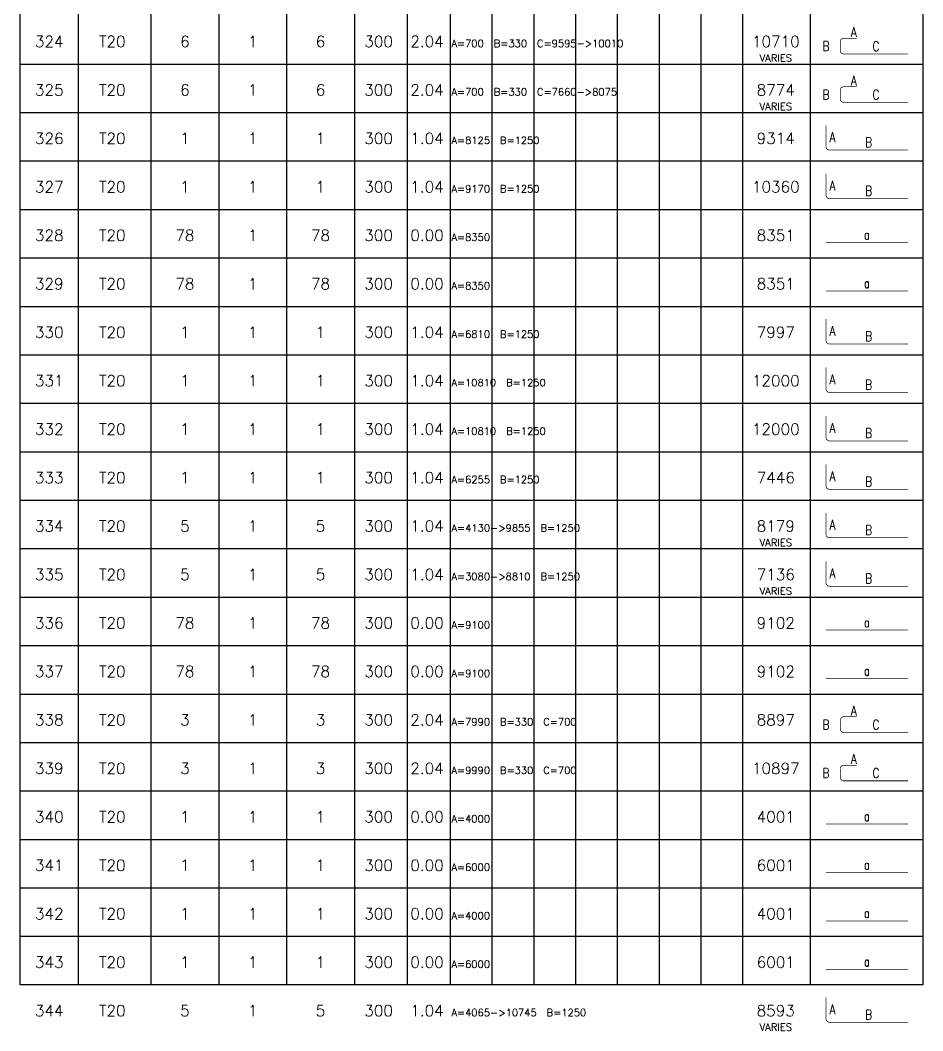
# Model space of a CAD drawing. Extents: x 660761725 to 1323371458, y 2734871439 to 5470067957.
# Drawn here: x 661894209 to 661898867, y 2734938224 to 2734943437 of the extents above; entities that cross this region are included whole.
import ezdxf
from ezdxf.enums import TextEntityAlignment as Align

# ---------------------------------------------------------------- set-up
doc = ezdxf.new("R2010")
doc.units = 0
for name, color, linetype in [('S-SCHEDULE', 140, 'Continuous'), ('S-SKETCH', 1, 'Continuous'), ('S-TEXT-SKETCH', 255, 'Continuous')]:
    doc.layers.add(name, color=color, linetype=linetype)
doc.styles.add('ROMANS', font='romans.shx')

# ---------------------------------------------------------------- blocks, each defined once
blk = doc.blocks.new('cadf_50')
at = {"color": 9}
for p, q in [((0, -202), (186.35, -202)), ((0, -212), (186.35, -212)), ((0, -222), (186.35, -222)), ((0, -232), (186.35, -232)), ((0, -242), (186.35, -242)), ((0, -252), (186.35, -252)), ((0, -262), (186.35, -262)), ((0, -272), (186.35, -272)), ((0, -282), (186.35, -282)), ((0, -292), (186.35, -292)), ((0, -302), (186.35, -302)), ((0, -312), (186.35, -312)), ((0, -322), (186.35, -322)), ((0, -332), (186.35, -332)), ((0, -342), (186.35, -342)), ((0, -352), (186.35, -352)), ((0, -362), (186.35, -362)), ((0, -372), (186.35, -372)), ((0, -382), (186.35, -382))]:
    blk.add_line(p, q, dxfattribs=at)
at = {"layer": 'S-SCHEDULE'}
for p, q in [((0, -392), (0, 0)), ((12, 0), (12, -392)), ((27, 0), (27, -392)), ((69, 0), (69, -392)), ((79.87, 0), (79.87, -392)), ((88.75, 0), (88.75, -392)), ((97.38, 0), (97.38, -392)), ((106.02, 0), (106.02, -392)), ((114.65, 0), (114.65, -392)), ((123.28, 0), (123.28, -392)), ((131.91, 0), (131.91, -392)), ((140.55, 0), (140.55, -392)), ((149.18, -392), (149.18, 0)), ((163.15, -392), (163.15, 0)), ((41, -11.45), (41, -392)), ((55, -11.45), (55, -392))]:
    blk.add_line(p, q, dxfattribs=at)
at = {"layer": 'S-SCHEDULE', "flags": 128}
blk.add_lwpolyline([(0, -392), (0, 0), (186.35, 0), (186.35, -392)], close=True, dxfattribs=at)
blk = doc.blocks.new('50-CFSHP38a')
at = {"layer": 'S-SKETCH', "const_width": 0.2}
blk.add_lwpolyline([(-15.35, 4.89), (-18.97, 4.89, 0.414214), (-20, 3.86), (-20, 1.53, 0.414214), (-18.97, 0.5), (-1, 0.5)], format="xyb", dxfattribs=at)
at = {"layer": 'S-TEXT-SKETCH', "style": 'ROMANS', "width": 0.8}
blk.add_attdef('A', text='', height=2, dxfattribs=at).set_placement((-15.35, 8), align=Align.TOP_RIGHT)
blk.add_attdef('B', text='', height=2, dxfattribs=at).set_placement((-25, 2.7), align=Align.MIDDLE_LEFT)
blk.add_attdef('C', text='', height=2, dxfattribs=at).set_placement((-9.98, 0.5), align=Align.BOTTOM_CENTER)
blk = doc.blocks.new('33-CFSHP37')
at = {"layer": 'S-SKETCH', "const_width": 0.2}
blk.add_lwpolyline([(-1, 1), (-22.96875, 1, -0.4142135624), (-24, 2.03125), (-24, 8)], format="xyb", dxfattribs=at)
at = {"layer": 'S-TEXT-SKETCH', "style": 'ROMANS', "width": 0.8}
blk.add_attdef('A', text='', height=2, dxfattribs=at).set_placement((-23, 6), align=Align.TOP_LEFT)
blk.add_attdef('B', text='', height=2, dxfattribs=at).set_placement((-11.984375, 1), align=Align.BOTTOM_CENTER)
blk = doc.blocks.new('1-CFSHP20')
at = {"layer": 'S-SKETCH', "const_width": 0.2}
blk.add_lwpolyline([(-24, 2), (-1, 2)], dxfattribs=at)
at = {"layer": 'S-TEXT-SKETCH', "linetype": 'ByBlock', "style": 'ROMANS', "width": 0.7}
blk.add_attdef('A', text='', height=2, dxfattribs=at).set_placement((-12.5, 2), align=Align.BOTTOM_CENTER)

msp = doc.modelspace()

# ---------------------------------------------------------------- block references
at = {"layer": 'S-SCHEDULE', "xscale": 25, "yscale": 25, "zscale": 25}
msp.add_blockref('cadf_50', (661894208.53235579, 2734948261), dxfattribs=at)
at = {"layer": 'S-SCHEDULE'}
ref = msp.add_blockref('50-CFSHP38a', (661898808.53235579, 2734943253.75), dxfattribs=dict(at, xscale=18.375, yscale=18.375, zscale=18.375))
ref.add_attrib('B', 'B', dxfattribs={"layer": 'S-TEXT-SKETCH', "color": 7, "height": 50, "style": 'ROMANS', "width": 0.8}).set_placement((661898349.15735579, 2734943303.31513214), align=Align.MIDDLE_LEFT)
ref.add_attrib('C', 'C', dxfattribs={"layer": 'S-TEXT-SKETCH', "color": 7, "height": 50, "style": 'ROMANS', "width": 0.8}).set_placement((661898625.06946516, 2734943262.9375), align=Align.BOTTOM_CENTER)
ref.add_attrib('A', 'A', dxfattribs={"layer": 'S-TEXT-SKETCH', "color": 7, "height": 50, "style": 'ROMANS', "width": 0.8}).set_placement((661898526.42611265, 2734943400.75), align=Align.TOP_RIGHT)
ref = msp.add_blockref('50-CFSHP38a', (661898808.53235579, 2734943003.75), dxfattribs=dict(at, xscale=18.375, yscale=18.375, zscale=18.375))
ref.add_attrib('B', 'B', dxfattribs={"layer": 'S-TEXT-SKETCH', "color": 7, "height": 50, "style": 'ROMANS', "width": 0.8}).set_placement((661898349.15735579, 2734943053.31513214), align=Align.MIDDLE_LEFT)
ref.add_attrib('C', 'C', dxfattribs={"layer": 'S-TEXT-SKETCH', "color": 7, "height": 50, "style": 'ROMANS', "width": 0.8}).set_placement((661898625.06946516, 2734943012.9375), align=Align.BOTTOM_CENTER)
ref.add_attrib('A', 'A', dxfattribs={"layer": 'S-TEXT-SKETCH', "color": 7, "height": 50, "style": 'ROMANS', "width": 0.8}).set_placement((661898526.42611265, 2734943150.75), align=Align.TOP_RIGHT)
ref = msp.add_blockref('33-CFSHP37', (661898808.53235579, 2734942748.48338318), dxfattribs=dict(at, xscale=18.375, yscale=18.375, zscale=18.375))
ref.add_attrib('A', 'A', dxfattribs={"layer": 'S-TEXT-SKETCH', "color": 7, "height": 50, "style": 'ROMANS', "width": 0.8}).set_placement((661898385.90735579, 2734942858.73338318), align=Align.TOP_LEFT)
ref.add_attrib('B', 'B', dxfattribs={"layer": 'S-TEXT-SKETCH', "color": 7, "height": 50, "style": 'ROMANS', "width": 0.8}).set_placement((661898588.31946516, 2734942766.85838318), align=Align.BOTTOM_CENTER)
ref = msp.add_blockref('33-CFSHP37', (661898808.53235579, 2734942498.48338318), dxfattribs=dict(at, xscale=18.375, yscale=18.375, zscale=18.375))
ref.add_attrib('A', 'A', dxfattribs={"layer": 'S-TEXT-SKETCH', "color": 7, "height": 50, "style": 'ROMANS', "width": 0.8}).set_placement((661898385.90735579, 2734942608.73338318), align=Align.TOP_LEFT)
ref.add_attrib('B', 'B', dxfattribs={"layer": 'S-TEXT-SKETCH', "color": 7, "height": 50, "style": 'ROMANS', "width": 0.8}).set_placement((661898588.31946516, 2734942516.85838318), align=Align.BOTTOM_CENTER)
ref = msp.add_blockref('1-CFSHP20', (661898808.53235579, 2734942253.75), dxfattribs=dict(at, xscale=18.375, yscale=18.375, zscale=18.375))
ref.add_attrib('A', 'a', dxfattribs={"layer": 'S-TEXT-SKETCH', "color": 7, "linetype": 'ByBlock', "height": 50, "style": 'ROMANS', "width": 0.7}).set_placement((661898578.84485579, 2734942290.5), align=Align.BOTTOM_CENTER)
ref = msp.add_blockref('1-CFSHP20', (661898808.53235579, 2734942003.75), dxfattribs=dict(at, xscale=18.375, yscale=18.375, zscale=18.375))
ref.add_attrib('A', 'a', dxfattribs={"layer": 'S-TEXT-SKETCH', "color": 7, "linetype": 'ByBlock', "height": 50, "style": 'ROMANS', "width": 0.7}).set_placement((661898578.84485579, 2734942040.5), align=Align.BOTTOM_CENTER)
ref = msp.add_blockref('33-CFSHP37', (661898808.53235579, 2734941748.48338318), dxfattribs=dict(at, xscale=18.375, yscale=18.375, zscale=18.375))
ref.add_attrib('A', 'A', dxfattribs={"layer": 'S-TEXT-SKETCH', "color": 7, "height": 50, "style": 'ROMANS', "width": 0.8}).set_placement((661898385.90735579, 2734941858.73338318), align=Align.TOP_LEFT)
ref.add_attrib('B', 'B', dxfattribs={"layer": 'S-TEXT-SKETCH', "color": 7, "height": 50, "style": 'ROMANS', "width": 0.8}).set_placement((661898588.31946516, 2734941766.85838318), align=Align.BOTTOM_CENTER)
ref = msp.add_blockref('33-CFSHP37', (661898808.53235579, 2734941498.48338318), dxfattribs=dict(at, xscale=18.375, yscale=18.375, zscale=18.375))
ref.add_attrib('A', 'A', dxfattribs={"layer": 'S-TEXT-SKETCH', "color": 7, "height": 50, "style": 'ROMANS', "width": 0.8}).set_placement((661898385.90735579, 2734941608.73338318), align=Align.TOP_LEFT)
ref.add_attrib('B', 'B', dxfattribs={"layer": 'S-TEXT-SKETCH', "color": 7, "height": 50, "style": 'ROMANS', "width": 0.8}).set_placement((661898588.31946516, 2734941516.85838318), align=Align.BOTTOM_CENTER)
ref = msp.add_blockref('33-CFSHP37', (661898808.53235579, 2734941248.48338318), dxfattribs=dict(at, xscale=18.375, yscale=18.375, zscale=18.375))
ref.add_attrib('A', 'A', dxfattribs={"layer": 'S-TEXT-SKETCH', "color": 7, "height": 50, "style": 'ROMANS', "width": 0.8}).set_placement((661898385.90735579, 2734941358.73338318), align=Align.TOP_LEFT)
ref.add_attrib('B', 'B', dxfattribs={"layer": 'S-TEXT-SKETCH', "color": 7, "height": 50, "style": 'ROMANS', "width": 0.8}).set_placement((661898588.31946516, 2734941266.85838318), align=Align.BOTTOM_CENTER)
ref = msp.add_blockref('33-CFSHP37', (661898808.53235579, 2734940998.48338318), dxfattribs=dict(at, xscale=18.375, yscale=18.375, zscale=18.375))
ref.add_attrib('A', 'A', dxfattribs={"layer": 'S-TEXT-SKETCH', "color": 7, "height": 50, "style": 'ROMANS', "width": 0.8}).set_placement((661898385.90735579, 2734941108.73338318), align=Align.TOP_LEFT)
ref.add_attrib('B', 'B', dxfattribs={"layer": 'S-TEXT-SKETCH', "color": 7, "height": 50, "style": 'ROMANS', "width": 0.8}).set_placement((661898588.31946516, 2734941016.85838318), align=Align.BOTTOM_CENTER)
ref = msp.add_blockref('33-CFSHP37', (661898808.53235579, 2734940748.48338318), dxfattribs=dict(at, xscale=18.375, yscale=18.375, zscale=18.375))
ref.add_attrib('A', 'A', dxfattribs={"layer": 'S-TEXT-SKETCH', "color": 7, "height": 50, "style": 'ROMANS', "width": 0.8}).set_placement((661898385.90735579, 2734940858.73338318), align=Align.TOP_LEFT)
ref.add_attrib('B', 'B', dxfattribs={"layer": 'S-TEXT-SKETCH', "color": 7, "height": 50, "style": 'ROMANS', "width": 0.8}).set_placement((661898588.31946516, 2734940766.85838318), align=Align.BOTTOM_CENTER)
ref = msp.add_blockref('33-CFSHP37', (661898808.53235579, 2734940498.48338318), dxfattribs=dict(at, xscale=18.375, yscale=18.375, zscale=18.375))
ref.add_attrib('A', 'A', dxfattribs={"layer": 'S-TEXT-SKETCH', "color": 7, "height": 50, "style": 'ROMANS', "width": 0.8}).set_placement((661898385.90735579, 2734940608.73338318), align=Align.TOP_LEFT)
ref.add_attrib('B', 'B', dxfattribs={"layer": 'S-TEXT-SKETCH', "color": 7, "height": 50, "style": 'ROMANS', "width": 0.8}).set_placement((661898588.31946516, 2734940516.85838318), align=Align.BOTTOM_CENTER)
ref = msp.add_blockref('1-CFSHP20', (661898808.53235579, 2734940253.75), dxfattribs=dict(at, xscale=18.375, yscale=18.375, zscale=18.375))
ref.add_attrib('A', 'a', dxfattribs={"layer": 'S-TEXT-SKETCH', "color": 7, "linetype": 'ByBlock', "height": 50, "style": 'ROMANS', "width": 0.7}).set_placement((661898578.84485579, 2734940290.5), align=Align.BOTTOM_CENTER)
ref = msp.add_blockref('1-CFSHP20', (661898808.53235579, 2734940003.75), dxfattribs=dict(at, xscale=18.375, yscale=18.375, zscale=18.375))
ref.add_attrib('A', 'a', dxfattribs={"layer": 'S-TEXT-SKETCH', "color": 7, "linetype": 'ByBlock', "height": 50, "style": 'ROMANS', "width": 0.7}).set_placement((661898578.84485579, 2734940040.5), align=Align.BOTTOM_CENTER)
ref = msp.add_blockref('50-CFSHP38a', (661898808.53235579, 2734939753.75), dxfattribs=dict(at, xscale=18.375, yscale=18.375, zscale=18.375))
ref.add_attrib('B', 'B', dxfattribs={"layer": 'S-TEXT-SKETCH', "color": 7, "height": 50, "style": 'ROMANS', "width": 0.8}).set_placement((661898349.15735579, 2734939803.31513214), align=Align.MIDDLE_LEFT)
ref.add_attrib('C', 'C', dxfattribs={"layer": 'S-TEXT-SKETCH', "color": 7, "height": 50, "style": 'ROMANS', "width": 0.8}).set_placement((661898625.06946516, 2734939762.9375), align=Align.BOTTOM_CENTER)
ref.add_attrib('A', 'A', dxfattribs={"layer": 'S-TEXT-SKETCH', "color": 7, "height": 50, "style": 'ROMANS', "width": 0.8}).set_placement((661898526.42611265, 2734939900.75), align=Align.TOP_RIGHT)
ref = msp.add_blockref('50-CFSHP38a', (661898808.53235579, 2734939503.75), dxfattribs=dict(at, xscale=18.375, yscale=18.375, zscale=18.375))
ref.add_attrib('B', 'B', dxfattribs={"layer": 'S-TEXT-SKETCH', "color": 7, "height": 50, "style": 'ROMANS', "width": 0.8}).set_placement((661898349.15735579, 2734939553.31513214), align=Align.MIDDLE_LEFT)
ref.add_attrib('C', 'C', dxfattribs={"layer": 'S-TEXT-SKETCH', "color": 7, "height": 50, "style": 'ROMANS', "width": 0.8}).set_placement((661898625.06946516, 2734939512.9375), align=Align.BOTTOM_CENTER)
ref.add_attrib('A', 'A', dxfattribs={"layer": 'S-TEXT-SKETCH', "color": 7, "height": 50, "style": 'ROMANS', "width": 0.8}).set_placement((661898526.42611265, 2734939650.75), align=Align.TOP_RIGHT)
ref = msp.add_blockref('1-CFSHP20', (661898808.53235579, 2734939253.75), dxfattribs=dict(at, xscale=18.375, yscale=18.375, zscale=18.375))
ref.add_attrib('A', 'a', dxfattribs={"layer": 'S-TEXT-SKETCH', "color": 7, "linetype": 'ByBlock', "height": 50, "style": 'ROMANS', "width": 0.7}).set_placement((661898578.84485579, 2734939290.5), align=Align.BOTTOM_CENTER)
ref = msp.add_blockref('1-CFSHP20', (661898808.53235579, 2734939003.75), dxfattribs=dict(at, xscale=18.375, yscale=18.375, zscale=18.375))
ref.add_attrib('A', 'a', dxfattribs={"layer": 'S-TEXT-SKETCH', "color": 7, "linetype": 'ByBlock', "height": 50, "style": 'ROMANS', "width": 0.7}).set_placement((661898578.84485579, 2734939040.5), align=Align.BOTTOM_CENTER)
ref = msp.add_blockref('1-CFSHP20', (661898808.53235579, 2734938753.75), dxfattribs=dict(at, xscale=18.375, yscale=18.375, zscale=18.375))
ref.add_attrib('A', 'a', dxfattribs={"layer": 'S-TEXT-SKETCH', "color": 7, "linetype": 'ByBlock', "height": 50, "style": 'ROMANS', "width": 0.7}).set_placement((661898578.84485579, 2734938790.5), align=Align.BOTTOM_CENTER)
ref = msp.add_blockref('1-CFSHP20', (661898808.53235579, 2734938503.75), dxfattribs=dict(at, xscale=18.375, yscale=18.375, zscale=18.375))
ref.add_attrib('A', 'a', dxfattribs={"layer": 'S-TEXT-SKETCH', "color": 7, "linetype": 'ByBlock', "height": 50, "style": 'ROMANS', "width": 0.7}).set_placement((661898578.84485579, 2734938540.5), align=Align.BOTTOM_CENTER)
ref = msp.add_blockref('33-CFSHP37', (661898808.53235579, 2734938248.48338318), dxfattribs=dict(at, xscale=18.375, yscale=18.375, zscale=18.375))
ref.add_attrib('A', 'A', dxfattribs={"layer": 'S-TEXT-SKETCH', "color": 7, "height": 50, "style": 'ROMANS', "width": 0.8}).set_placement((661898385.90735579, 2734938358.73338318), align=Align.TOP_LEFT)
ref.add_attrib('B', 'B', dxfattribs={"layer": 'S-TEXT-SKETCH', "color": 7, "height": 50, "style": 'ROMANS', "width": 0.8}).set_placement((661898588.31946516, 2734938266.85838318), align=Align.BOTTOM_CENTER)

# ---------------------------------------------------------------- texts
at = {"layer": 'S-SCHEDULE', "style": 'ROMANS'}
for s, height, p in [('T20', 57.5, (661894683.53235579, 2734943298.5)), ('6', 57.5, (661895058.53235579, 2734943298.5)), ('1', 57.5, (661895408.53235579, 2734943298.5)), ('6', 57.5, (661895758.53235579, 2734943298.5)), ('300', 57.5, (661896058.53235579, 2734943298.5)), ('2.04', 57.5, (661896308.53235579, 2734943298.5)), ('10710', 57.5, (661898108.53235579, 2734943298.5)), ('VARIES', 37.5, (661898108.53235579, 2734943223.5)), ('T20', 57.5, (661894683.53235579, 2734943048.5)), ('6', 57.5, (661895058.53235579, 2734943048.5)), ('1', 57.5, (661895408.53235579, 2734943048.5)), ('6', 57.5, (661895758.53235579, 2734943048.5)), ('300', 57.5, (661896058.53235579, 2734943048.5)), ('2.04', 57.5, (661896308.53235579, 2734943048.5)), ('8774', 57.5, (661898108.53235579, 2734943048.5)), ('VARIES', 37.5, (661898108.53235579, 2734942973.5)), ('T20', 57.5, (661894683.53235579, 2734942798.5)), ('1', 57.5, (661895058.53235579, 2734942798.5)), ('1', 57.5, (661895408.53235579, 2734942798.5)), ('1', 57.5, (661895758.53235579, 2734942798.5)), ('300', 57.5, (661896058.53235579, 2734942798.5)), ('1.04', 57.5, (661896308.53235579, 2734942798.5)), ('9314', 57.5, (661898108.53235579, 2734942798.5)), ('T20', 57.5, (661894683.53235579, 2734942548.5)), ('1', 57.5, (661895058.53235579, 2734942548.5)), ('1', 57.5, (661895408.53235579, 2734942548.5)), ('1', 57.5, (661895758.53235579, 2734942548.5)), ('300', 57.5, (661896058.53235579, 2734942548.5)), ('1.04', 57.5, (661896308.53235579, 2734942548.5)), ('10360', 57.5, (661898108.53235579, 2734942548.5)), ('T20', 57.5, (661894683.53235579, 2734942298.5)), ('78', 57.5, (661895058.53235579, 2734942298.5)), ('1', 57.5, (661895408.53235579, 2734942298.5)), ('78', 57.5, (661895758.53235579, 2734942298.5)), ('300', 57.5, (661896058.53235579, 2734942298.5)), ('0.00', 57.5, (661896308.53235579, 2734942298.5)), ('8351', 57.5, (661898108.53235579, 2734942298.5)), ('T20', 57.5, (661894683.53235579, 2734942048.5)), ('78', 57.5, (661895058.53235579, 2734942048.5)), ('1', 57.5, (661895408.53235579, 2734942048.5)), ('78', 57.5, (661895758.53235579, 2734942048.5)), ('300', 57.5, (661896058.53235579, 2734942048.5)), ('0.00', 57.5, (661896308.53235579, 2734942048.5)), ('8351', 57.5, (661898108.53235579, 2734942048.5)), ('T20', 57.5, (661894683.53235579, 2734941798.5)), ('1', 57.5, (661895058.53235579, 2734941798.5)), ('1', 57.5, (661895408.53235579, 2734941798.5)), ('1', 57.5, (661895758.53235579, 2734941798.5)), ('300', 57.5, (661896058.53235579, 2734941798.5)), ('1.04', 57.5, (661896308.53235579, 2734941798.5)), ('7997', 57.5, (661898108.53235579, 2734941798.5)), ('T20', 57.5, (661894683.53235579, 2734941548.5)), ('1', 57.5, (661895058.53235579, 2734941548.5)), ('1', 57.5, (661895408.53235579, 2734941548.5)), ('1', 57.5, (661895758.53235579, 2734941548.5)), ('300', 57.5, (661896058.53235579, 2734941548.5)), ('1.04', 57.5, (661896308.53235579, 2734941548.5)), ('12000', 57.5, (661898108.53235579, 2734941548.5)), ('T20', 57.5, (661894683.53235579, 2734941298.5)), ('1', 57.5, (661895058.53235579, 2734941298.5)), ('1', 57.5, (661895408.53235579, 2734941298.5)), ('1', 57.5, (661895758.53235579, 2734941298.5)), ('300', 57.5, (661896058.53235579, 2734941298.5)), ('1.04', 57.5, (661896308.53235579, 2734941298.5)), ('12000', 57.5, (661898108.53235579, 2734941298.5)), ('T20', 57.5, (661894683.53235579, 2734941048.5)), ('1', 57.5, (661895058.53235579, 2734941048.5)), ('1', 57.5, (661895408.53235579, 2734941048.5)), ('1', 57.5, (661895758.53235579, 2734941048.5)), ('300', 57.5, (661896058.53235579, 2734941048.5)), ('1.04', 57.5, (661896308.53235579, 2734941048.5)), ('7446', 57.5, (661898108.53235579, 2734941048.5)), ('T20', 57.5, (661894683.53235579, 2734940798.5)), ('5', 57.5, (661895058.53235579, 2734940798.5)), ('1', 57.5, (661895408.53235579, 2734940798.5)), ('5', 57.5, (661895758.53235579, 2734940798.5)), ('300', 57.5, (661896058.53235579, 2734940798.5)), ('1.04', 57.5, (661896308.53235579, 2734940798.5)), ('8179', 57.5, (661898108.53235579, 2734940798.5)), ('VARIES', 37.5, (661898108.53235579, 2734940723.5)), ('T20', 57.5, (661894683.53235579, 2734940548.5)), ('5', 57.5, (661895058.53235579, 2734940548.5)), ('1', 57.5, (661895408.53235579, 2734940548.5)), ('5', 57.5, (661895758.53235579, 2734940548.5)), ('300', 57.5, (661896058.53235579, 2734940548.5)), ('1.04', 57.5, (661896308.53235579, 2734940548.5)), ('7136', 57.5, (661898108.53235579, 2734940548.5)), ('VARIES', 37.5, (661898108.53235579, 2734940473.5)), ('T20', 57.5, (661894683.53235579, 2734940298.5)), ('78', 57.5, (661895058.53235579, 2734940298.5)), ('1', 57.5, (661895408.53235579, 2734940298.5)), ('78', 57.5, (661895758.53235579, 2734940298.5)), ('300', 57.5, (661896058.53235579, 2734940298.5)), ('0.00', 57.5, (661896308.53235579, 2734940298.5)), ('9102', 57.5, (661898108.53235579, 2734940298.5)), ('T20', 57.5, (661894683.53235579, 2734940048.5)), ('78', 57.5, (661895058.53235579, 2734940048.5)), ('1', 57.5, (661895408.53235579, 2734940048.5)), ('78', 57.5, (661895758.53235579, 2734940048.5)), ('300', 57.5, (661896058.53235579, 2734940048.5)), ('0.00', 57.5, (661896308.53235579, 2734940048.5)), ('9102', 57.5, (661898108.53235579, 2734940048.5)), ('T20', 57.5, (661894683.53235579, 2734939798.5)), ('3', 57.5, (661895058.53235579, 2734939798.5)), ('1', 57.5, (661895408.53235579, 2734939798.5)), ('3', 57.5, (661895758.53235579, 2734939798.5)), ('300', 57.5, (661896058.53235579, 2734939798.5)), ('2.04', 57.5, (661896308.53235579, 2734939798.5)), ('8897', 57.5, (661898108.53235579, 2734939798.5)), ('T20', 57.5, (661894683.53235579, 2734939548.5)), ('3', 57.5, (661895058.53235579, 2734939548.5)), ('1', 57.5, (661895408.53235579, 2734939548.5)), ('3', 57.5, (661895758.53235579, 2734939548.5)), ('300', 57.5, (661896058.53235579, 2734939548.5)), ('2.04', 57.5, (661896308.53235579, 2734939548.5)), ('10897', 57.5, (661898108.53235579, 2734939548.5)), ('T20', 57.5, (661894683.53235579, 2734939298.5)), ('1', 57.5, (661895058.53235579, 2734939298.5)), ('1', 57.5, (661895408.53235579, 2734939298.5)), ('1', 57.5, (661895758.53235579, 2734939298.5)), ('300', 57.5, (661896058.53235579, 2734939298.5)), ('0.00', 57.5, (661896308.53235579, 2734939298.5)), ('4001', 57.5, (661898108.53235579, 2734939298.5)), ('T20', 57.5, (661894683.53235579, 2734939048.5)), ('1', 57.5, (661895058.53235579, 2734939048.5)), ('1', 57.5, (661895408.53235579, 2734939048.5)), ('1', 57.5, (661895758.53235579, 2734939048.5)), ('300', 57.5, (661896058.53235579, 2734939048.5)), ('0.00', 57.5, (661896308.53235579, 2734939048.5)), ('6001', 57.5, (661898108.53235579, 2734939048.5)), ('T20', 57.5, (661894683.53235579, 2734938798.5)), ('1', 57.5, (661895058.53235579, 2734938798.5)), ('1', 57.5, (661895408.53235579, 2734938798.5)), ('1', 57.5, (661895758.53235579, 2734938798.5)), ('300', 57.5, (661896058.53235579, 2734938798.5)), ('0.00', 57.5, (661896308.53235579, 2734938798.5)), ('4001', 57.5, (661898108.53235579, 2734938798.5)), ('T20', 57.5, (661894683.53235579, 2734938548.5)), ('1', 57.5, (661895058.53235579, 2734938548.5)), ('1', 57.5, (661895408.53235579, 2734938548.5)), ('1', 57.5, (661895758.53235579, 2734938548.5)), ('300', 57.5, (661896058.53235579, 2734938548.5)), ('0.00', 57.5, (661896308.53235579, 2734938548.5)), ('6001', 57.5, (661898108.53235579, 2734938548.5)), ('T20', 57.5, (661894683.53235579, 2734938298.5)), ('5', 57.5, (661895058.53235579, 2734938298.5)), ('1', 57.5, (661895408.53235579, 2734938298.5)), ('5', 57.5, (661895758.53235579, 2734938298.5)), ('300', 57.5, (661896058.53235579, 2734938298.5)), ('1.04', 57.5, (661896308.53235579, 2734938298.5)), ('8593', 57.5, (661898108.53235579, 2734938298.5)), ('VARIES', 37.5, (661898108.53235579, 2734938223.5))]:
    msp.add_text(s, height=height, dxfattribs=at).set_placement(p, align=Align.CENTER)
for s, insert, char_height, width, attachment_point in [('{\\FRomanS;\\C140;324}', (661894358.53235579, 2734943298.5), 57.5, 230, 8), (' A=700  B=330  C=9595->10010 ', (661896408.53235579, 2734943336), 37.5, 2400, 1), ('{\\FRomanS;\\C140;325}', (661894358.53235579, 2734943048.5), 57.5, 230, 8), (' A=700  B=330  C=7660->8075 ', (661896408.53235579, 2734943086), 37.5, 2400, 1), ('{\\FRomanS;\\C140;326}', (661894358.53235579, 2734942798.5), 57.5, 230, 8), (' A=8125  B=1250 ', (661896408.53235579, 2734942836), 37.5, 2400, 1), ('{\\FRomanS;\\C140;327}', (661894358.53235579, 2734942548.5), 57.5, 230, 8), (' A=9170  B=1250 ', (661896408.53235579, 2734942586), 37.5, 2400, 1), ('{\\FRomanS;\\C140;328}', (661894358.53235579, 2734942298.5), 57.5, 230, 8), (' A=8350 ', (661896408.53235579, 2734942336), 37.5, 2400, 1), ('{\\FRomanS;\\C140;329}', (661894358.53235579, 2734942048.5), 57.5, 230, 8), (' A=8350 ', (661896408.53235579, 2734942086), 37.5, 2400, 1), ('{\\FRomanS;\\C140;330}', (661894358.53235579, 2734941798.5), 57.5, 230, 8), (' A=6810  B=1250 ', (661896408.53235579, 2734941836), 37.5, 2400, 1), ('{\\FRomanS;\\C140;331}', (661894358.53235579, 2734941548.5), 57.5, 230, 8), (' A=10810  B=1250 ', (661896408.53235579, 2734941586), 37.5, 2400, 1), ('{\\FRomanS;\\C140;332}', (661894358.53235579, 2734941298.5), 57.5, 230, 8), (' A=10810  B=1250 ', (661896408.53235579, 2734941336), 37.5, 2400, 1), ('{\\FRomanS;\\C140;333}', (661894358.53235579, 2734941048.5), 57.5, 230, 8), (' A=6255  B=1250 ', (661896408.53235579, 2734941086), 37.5, 2400, 1), ('{\\FRomanS;\\C140;334}', (661894358.53235579, 2734940798.5), 57.5, 230, 8), (' A=4130->9855  B=1250 ', (661896408.53235579, 2734940836), 37.5, 2400, 1), ('{\\FRomanS;\\C140;335}', (661894358.53235579, 2734940548.5), 57.5, 230, 8), (' A=3080->8810  B=1250 ', (661896408.53235579, 2734940586), 37.5, 2400, 1), ('{\\FRomanS;\\C140;336}', (661894358.53235579, 2734940298.5), 57.5, 230, 8), (' A=9100 ', (661896408.53235579, 2734940336), 37.5, 2400, 1), ('{\\FRomanS;\\C140;337}', (661894358.53235579, 2734940048.5), 57.5, 230, 8), (' A=9100 ', (661896408.53235579, 2734940086), 37.5, 2400, 1), ('{\\FRomanS;\\C140;338}', (661894358.53235579, 2734939798.5), 57.5, 230, 8), (' A=7990  B=330  C=700 ', (661896408.53235579, 2734939836), 37.5, 2400, 1), ('{\\FRomanS;\\C140;339}', (661894358.53235579, 2734939548.5), 57.5, 230, 8), (' A=9990  B=330  C=700 ', (661896408.53235579, 2734939586), 37.5, 2400, 1), ('{\\FRomanS;\\C140;340}', (661894358.53235579, 2734939298.5), 57.5, 230, 8), (' A=4000 ', (661896408.53235579, 2734939336), 37.5, 2400, 1), ('{\\FRomanS;\\C140;341}', (661894358.53235579, 2734939048.5), 57.5, 230, 8), (' A=6000 ', (661896408.53235579, 2734939086), 37.5, 2400, 1), ('{\\FRomanS;\\C140;342}', (661894358.53235579, 2734938798.5), 57.5, 230, 8), (' A=4000 ', (661896408.53235579, 2734938836), 37.5, 2400, 1), ('{\\FRomanS;\\C140;343}', (661894358.53235579, 2734938548.5), 57.5, 230, 8), (' A=6000 ', (661896408.53235579, 2734938586), 37.5, 2400, 1), ('{\\FRomanS;\\C140;344}', (661894358.53235579, 2734938298.5), 57.5, 230, 8), (' A=4065->10745  B=1250 ', (661896408.53235579, 2734938336), 37.5, 2400, 1)]:
    msp.add_mtext(s, dxfattribs=dict(at, insert=insert, char_height=char_height, width=width, attachment_point=attachment_point))

doc.saveas('drawing.dxf')
